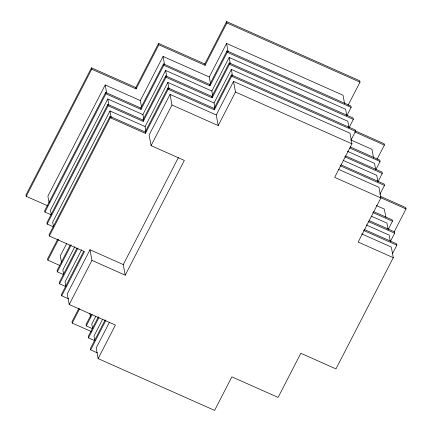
<?xml version="1.0" encoding="UTF-8"?>
<svg xmlns="http://www.w3.org/2000/svg" width="432" height="432" viewBox="0 0 432 432"><rect width="100%" height="100%" fill="white"/><g stroke="black" fill="none" stroke-linecap="round" stroke-linejoin="round"><path stroke-width="0.65" d="M91.481 67.819L91.73 69.19L136.102 88.922L135.848 87.55L91.481 67.819L25.99 194.929L26.239 196.295L47.806 205.891M26.239 196.295L91.73 69.19M141.491 106.893L140.324 100.564L105.203 84.942L47.893 196.166L49.059 202.495M105.646 92.432L105.899 93.798L141.021 109.42L140.773 108.049L105.646 92.432L44.701 210.713L44.955 212.08L51.116 214.823M44.955 212.08L105.899 93.798M143.753 119.237L142.9 114.593L107.773 98.977L50.468 210.195L51.203 214.169M107.843 104.409L108.097 105.775L143.219 121.397L142.97 120.026L107.843 104.409L46.899 222.691L47.153 224.057L53.314 226.8M47.153 224.057L108.097 105.775M145.951 131.215L145.098 126.571L109.976 110.948L52.666 222.172L53.519 226.811M110.041 116.386L110.295 117.752L145.422 133.375L145.168 132.003L110.041 116.386L49.097 234.668L49.351 236.034L84.478 251.656L61.733 295.79L68.515 298.804M49.351 236.034L110.295 117.752M57.758 239.112L47.617 258.795L47.866 260.161L59.578 265.372M135.848 87.55L158.587 43.416L204.806 63.968L205.06 65.34L158.841 44.788L158.587 43.416M47.866 260.161L58.622 239.29M136.102 88.922L158.841 44.788M66.733 243.394L60.28 255.917L61.56 262.883M140.324 100.564L163.069 56.43L209.282 76.982L210.562 83.948M70.303 244.82L57.089 270.464L57.337 271.836L63.499 274.574M140.773 108.049L163.512 63.914L209.731 84.467L209.979 85.838L163.766 65.286L163.512 63.914M57.337 271.836L71.167 244.998M141.021 109.42L163.766 65.286M74.839 246.688L62.856 269.951L63.709 274.59M142.9 114.593L165.64 70.459L211.858 91.012L212.711 95.656M76.804 248.449L59.287 282.442L59.535 283.813L65.702 286.551M142.97 120.026L165.71 75.892L211.928 96.444L212.177 97.816L165.964 77.263L165.71 75.892M59.535 283.813L77.976 248.027M143.219 121.397L165.964 77.263M81.648 249.718L65.054 281.929L65.907 286.567M145.098 126.571L167.837 82.436L214.056 102.989L214.909 107.633M83.608 251.478L61.484 294.419L61.733 295.79M145.168 132.003L167.908 87.869L214.126 108.421L214.38 109.793L168.161 89.24L167.908 87.869M145.422 133.375L168.161 89.24M89.991 249.766L91.94 260.377L125.215 275.173L123.271 264.568L89.991 249.766L67.252 293.9L69.201 304.511L115.414 325.064L98.134 358.609L214.601 410.4L231.887 376.855L278.105 397.413L300.845 353.273L335.966 368.896L393.277 257.677L391.327 247.066L361.746 233.912M170.041 94.414L171.985 105.019L218.203 125.577L216.254 114.966L170.041 94.414L149.116 135.016L151.065 145.627L184.34 160.423L125.215 275.173M69.201 304.511L91.94 260.377M151.065 145.627L171.985 105.019M78.77 308.588L72.004 321.716L72.257 323.087L91.357 331.582M204.806 63.968L226.638 21.6L359.743 80.795L359.996 82.161L348.003 105.435M72.257 323.087L79.634 308.761M205.06 65.34L226.892 22.966L226.638 21.6M209.282 76.982L226.568 43.438L343.035 95.234L344.547 103.464M91.271 314.377L86.022 324.562L86.276 325.933L92.437 328.671M209.731 84.467L227.011 50.927L350.876 106.007L351.13 107.379L346.804 115.76M86.276 325.933L92.14 314.55M209.979 85.838L227.264 52.294L227.011 50.927M95.801 316.256L91.789 324.043L92.642 328.687M211.858 91.012L229.144 57.472L345.611 109.264L346.707 115.231M123.271 264.568L178.389 157.583M98.404 316.775L88.22 336.539L88.474 337.91L94.635 340.648M211.928 96.444L229.208 62.905L353.074 117.985L353.327 119.356L349.007 127.737M88.474 337.91L98.966 317.542M212.177 97.816L229.462 64.271L229.208 62.905M102.632 319.248L93.987 336.02L94.84 340.664M214.056 102.989L231.341 69.449L347.809 121.241L349.024 127.872M105.235 319.766L90.418 348.516L90.671 349.888L97.448 352.901M214.126 108.421L231.412 74.882L355.271 129.962L355.525 131.328L350.892 140.314M90.671 349.888L105.791 320.533M214.38 109.793L231.66 76.248L231.412 74.882M109.458 322.245L96.185 347.998L98.134 358.609M216.254 114.966L233.539 81.421L350.006 133.218L351.956 143.824L334.67 177.368L380.889 197.921L358.15 242.055L393.277 257.677M218.203 125.577L235.483 92.032L233.539 81.421M377.006 159.397L384.383 145.082L384.134 143.716L355.169 130.837M375.759 169.825L380.063 161.471L379.809 160.105L350.233 146.95M377.957 181.796L382.261 173.448L382.007 172.082L345.654 155.914M379.847 194.373L384.458 185.425L384.21 184.059L341.069 164.873M388.136 229.592L392.445 221.227L392.197 219.861L373.707 211.637M394.27 231.736L406.01 208.948L405.761 207.581L380.495 196.344M390.339 241.569L394.648 233.204L394.394 231.833L369.128 220.601M392.537 253.546L396.846 245.182L396.592 243.81L364.549 229.565M226.892 22.966L359.996 82.161M227.264 52.294L351.13 107.379M229.462 64.271L353.327 119.356M231.66 76.248L355.525 131.328M354.802 131.927L384.383 145.082M351.016 140.011L371.968 149.326L373.599 158.193M235.483 92.032L351.956 143.824M349.866 148.046L380.063 161.471M347.431 151.303L374.544 163.361L375.64 169.328M344.671 156.735L382.261 173.448M343.467 160.537L376.742 175.338L377.962 181.964M340.092 165.694L384.458 185.425M338.272 169.225L378.94 187.315L380.889 197.921M380.128 197.44L406.01 208.948M376.342 205.519L384.356 209.083L385.868 217.312M372.73 212.458L392.445 221.227M371.525 216.265L386.932 223.112L388.028 229.079M368.145 221.422L394.648 233.204M366.331 224.953L389.129 235.089L390.226 241.056M363.566 230.386L396.846 245.182M226.568 43.438L228.08 51.667M229.144 57.472L230.24 63.439M231.341 69.449L232.556 76.075M163.069 56.43L164.576 64.66M165.64 70.459L166.736 76.426M167.837 82.436L169.058 89.068M105.203 84.942L106.709 93.172M107.773 98.977L108.869 104.944M109.976 110.948L111.191 117.58M89.797 313.178L90.493 316.98"/></g></svg>
